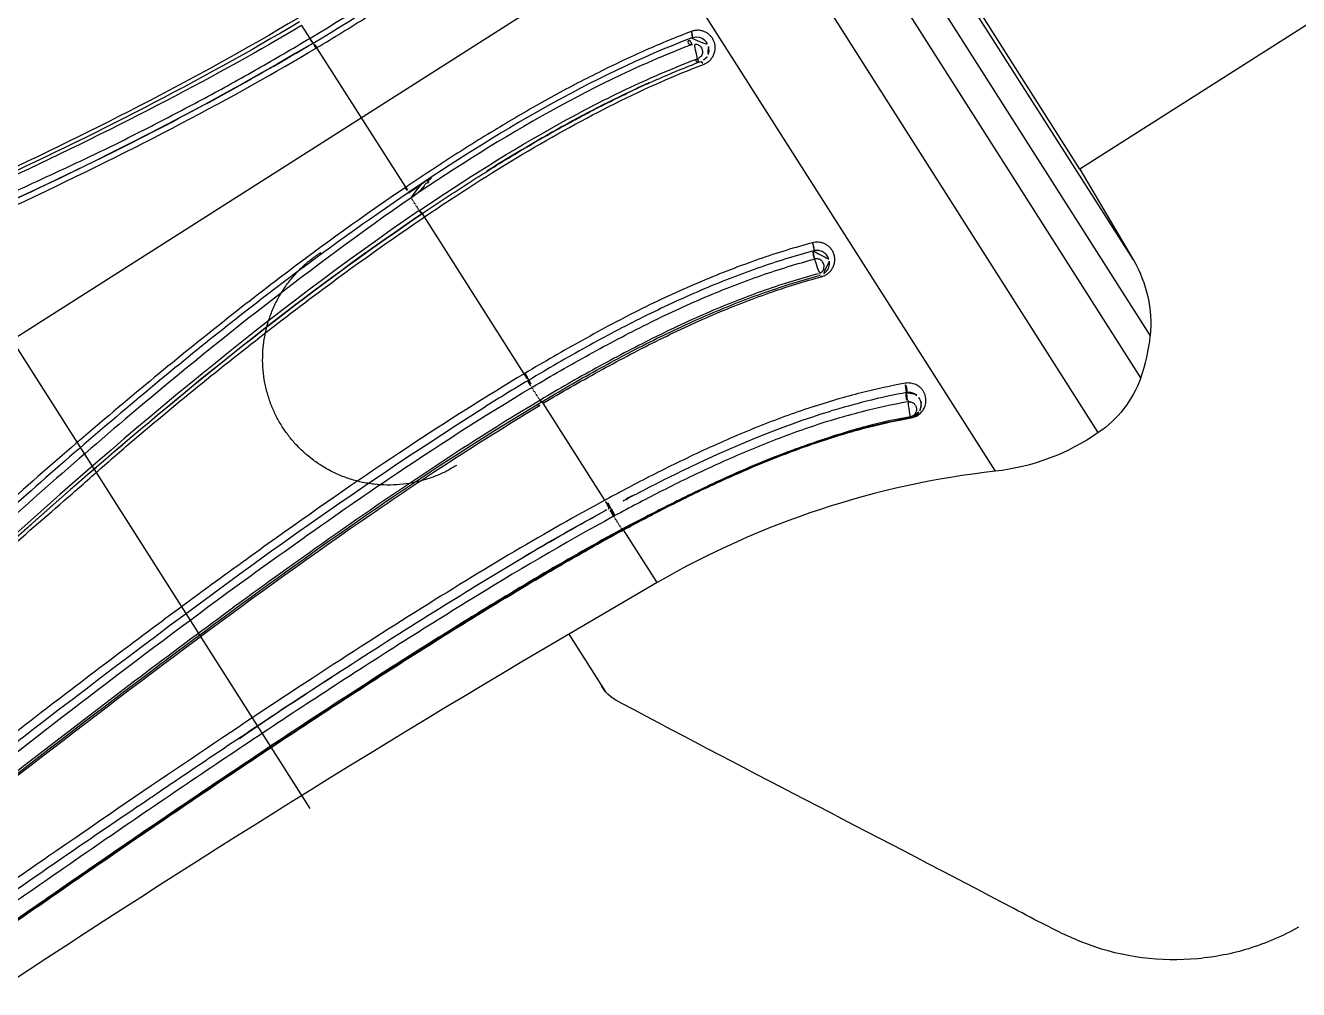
# Model space of a CAD drawing. Header units: millimetres. Extents: x 1145859089 to 1147511753, y -1047484727 to -1047247487.
# Drawn here: x 1146327852.9 to 1146327903.4, y -1047438415.2 to -1047438377 of the extents above; entities that cross this region are included whole.
import ezdxf
from ezdxf.xclip import XClip

# ---------------------------------------------------------------- set-up
doc = ezdxf.new("R2010")
doc.units = ezdxf.units.MM
doc.header["$LTSCALE"] = 100
doc.header["$MEASUREMENT"] = 0
doc.header["$XCLIPFRAME"] = 2
doc.linetypes.add('CENTERX2', pattern=[4, 2.5, -0.5, 0.5, -0.5])
doc.linetypes.add('단지배치도$0$CENTER', pattern=[31, 30, -0.5, 0, -0.5])
doc.layers.get('0').update_dxf_attribs({"linetype": 'CONTINUOUS'})
for name, color, linetype in [('L-지중매입', 3, 'CENTERX2'), ('XREF', 135, 'CONTINUOUS'), ('단지배치도$0$W240910', 135, 'CONTINUOUS')]:
    doc.layers.add(name, color=color, linetype=linetype)

# ---------------------------------------------------------------- blocks, each defined once
blk = doc.blocks.new('단지배치도$0$zw$9902')
at = {"layer": '단지배치도$0$W240910', "linetype": '단지배치도$0$CENTER', "ltscale": 20}
blk.add_line((59044.925, -67105.317), (59443.165, -66851.963), dxfattribs=at)
at = {"layer": '단지배치도$0$W240910', "linetype": 'ByBlock', "ltscale": 20}
for p, q in [((59285.184, -66972.616), (59221.084, -67013.396)), ((59223.497, -67021.67), (59196.362, -66979.017)), ((59221.814, -67023.833), (59193.689, -66979.625)), ((59198.034, -66979.39), (59223.868, -67019.998)), ((59223.202, -67016.999), (59200.468, -66981.263)), ((59190.576, -66982.678), (59217.729, -67025.359)), ((59221.084, -67013.396), (59202.833, -66984.709)), ((59190.251, -67007.71), (59190.576, -67008.221)), ((59190.838, -67008.603), (59190.861, -67008.59)), ((59194.38, -67014.121), (59190.861, -67008.59)), ((59221.083, -67013.396), (59223.203, -67017)), ((59194.38, -67014.121), (59194.358, -67014.136)), ((59194.593, -67014.535), (59194.604, -67014.552)), ((59194.941, -67015.03), (59194.918, -67015.046)), ((59199.076, -67021.504), (59195.125, -67015.292)), ((59199.102, -67021.489), (59199.077, -67021.504)), ((59199.256, -67021.758), (59199.219, -67021.781)), ((59199.41, -67022.027), (59199.373, -67022.049)), ((59199.373, -67022.049), (59199.384, -67022.067)), ((59199.697, -67022.56), (59199.7, -67022.564)), ((59199.72, -67022.548), (59199.698, -67022.56)), ((59199.746, -67022.63), (59199.767, -67022.617)), ((59199.768, -67022.617), (59199.767, -67022.617)), ((59202.264, -67026.515), (59199.822, -67022.675)), ((59202.492, -67026.807), (59202.444, -67026.834)), ((59202.667, -67027.124), (59202.618, -67027.15)), ((59202.944, -67027.663), (59202.934, -67027.646)), ((59202.967, -67027.686), (59202.967, -67027.686)), ((59202.967, -67027.686), (59202.968, -67027.686)), ((59202.968, -67027.686), (59202.969, -67027.685)), ((59202.968, -67027.686), (59202.968, -67027.686)), ((59202.968, -67027.686), (59202.968, -67027.686)), ((59202.969, -67027.685), (59202.969, -67027.685)), ((59202.969, -67027.685), (59202.97, -67027.685)), ((59202.97, -67027.685), (59202.971, -67027.684)), ((59202.97, -67027.685), (59202.97, -67027.685)), ((59202.97, -67027.685), (59202.97, -67027.685)), ((59202.971, -67027.684), (59202.971, -67027.684)), ((59202.971, -67027.684), (59202.971, -67027.684)), ((59202.971, -67027.684), (59202.972, -67027.684)), ((59202.972, -67027.684), (59202.973, -67027.683)), ((59202.972, -67027.684), (59202.972, -67027.684)), ((59202.972, -67027.684), (59202.972, -67027.684)), ((59202.973, -67027.683), (59202.973, -67027.683)), ((59202.973, -67027.683), (59202.974, -67027.683)), ((59202.975, -67027.708), (59202.974, -67027.707)), ((59202.975, -67027.708), (59203.011, -67027.688)), ((59204.34, -67029.777), (59203.011, -67027.688)), ((59197.998, -67030.572), (59198.158, -67030.47)), ((59200.838, -67031.819), (59202.289, -67034.099)), ((59190.431, -67034.201), (59189.548, -67034.762))]:
    blk.add_line(p, q, dxfattribs=at)
at = {"layer": '단지배치도$0$W240910', "linetype": '단지배치도$0$CENTER', "ltscale": 10}
blk.add_line((59190.591, -67038.721), (59166.973, -67001.597), dxfattribs=at)
at = {"layer": '단지배치도$0$W240910'}
for radius in [11431.377, 11931.377]:
    blk.add_arc((57394.291, -57699.4), radius, 251.6277496, 321.4181311, dxfattribs=at)
at = {"layer": '단지배치도$0$W240910', "linetype": 'ByBlock', "ltscale": 20}
for centre, radius, start, end in [((58888.931, -66574.59), 510.155, 298.53447, 304.91191), ((58024.497, -67758.967), 1386.832, 32.463455, 32.464291), ((58025.599, -67758.29), 1385.539, 32.463455, 32.464291), ((58025.851, -67757.342), 1384.818, 32.435119, 32.435955), ((58026.805, -67757.571), 1384.135, 32.463455, 32.464292), ((58028.211, -67755.89), 1382.047, 32.43509, 32.435928), ((58028.618, -67756.466), 1382.013, 32.463454, 32.464292), ((58029.412, -67755.174), 1380.649, 32.43509, 32.435928), ((58030.876, -67755.077), 1379.362, 32.463454, 32.464293), ((58031.187, -67754.093), 1378.571, 32.435075, 32.435914), ((58032.568, -67753.24), 1376.948, 32.435061, 32.435901), ((58033.294, -67753.611), 1376.535, 32.463453, 32.464293), ((58033.514, -67752.686), 1375.853, 32.435047, 32.435887), ((58034.98, -67751.778), 1374.128, 32.435046, 32.435887), ((58038.578, -67750.32), 1370.31, 32.463452, 32.464295), ((58035.924, -67751.225), 1373.035, 32.435032, 32.435873), ((58030.551, -67754.663), 1379.414, 32.435006, 32.435843), ((58040.067, -67748.641), 1368.153, 32.435031, 32.435875), ((58062.417, -67734.462), 1341.684, 32.43505, 32.435912), ((58035.523, -67752.383), 1373.995, 32.463454, 32.464292), ((57960.945, -67798.985), 1461.933, 32.434791, 32.435573), ((58059.54, -67736.366), 1345.134, 32.435203, 32.436067), ((58221.321, -67633.595), 1153.47, 32.435745, 32.436776), ((57991.631, -67779.535), 1425.602, 32.434069, 32.434852), ((56028.918, -69026.547), 3750.959, 32.431203, 32.431472), ((58205.338, -67643.877), 1172.475, 32.43798, 32.439085), ((58310.584, -67576.856), 1047.701, 32.429993, 32.431896), ((56829.286, -68517.808), 2802.589, 32.42568, 32.426611), ((59217.228, -67019.383), 6.672, 339.9571, 354.7071), ((58990.249, -67155.559), 248.108, 32.54578, 32.55049), ((58990.722, -67155.282), 247.56, 32.54581, 32.55053), ((58991.314, -67154.929), 246.871, 32.54589, 32.55062), ((58991.832, -67154.479), 246.193, 32.51782, 32.52255), ((58992.493, -67154.225), 245.498, 32.54605, 32.55079), ((58992.906, -67153.843), 244.945, 32.51789, 32.52264), ((58993.598, -67153.426), 244.138, 32.51797, 32.52273), ((58994.066, -67153.152), 243.596, 32.51799, 32.52276), ((58994.606, -67152.69), 242.892, 32.48976, 32.49454), ((58995.276, -67152.429), 242.186, 32.5181, 32.52288), ((58995.661, -67152.066), 241.667, 32.4898, 32.49459), ((58996.231, -67151.727), 241.004, 32.48984, 32.49464), ((58996.865, -67151.348), 240.266, 32.48984, 32.49466), ((58997.797, -67150.778), 239.173, 32.48986, 32.4947), ((58997.883, -67150.747), 239.084, 32.48989, 32.49472), ((58997.257, -67151.029), 239.764, 32.46147, 32.46628), ((58999.443, -67149.802), 237.261, 32.48992, 32.49478), ((59003.625, -67147.026), 232.242, 32.46139, 32.46636), ((58999.192, -67149.869), 237.508, 32.46146, 32.46629), ((58986.857, -67157.741), 252.141, 32.46161, 32.46613), ((59004.33, -67146.512), 231.371, 32.43299, 32.43799), ((59032.449, -67128.783), 198.13, 32.46089, 32.46686), ((58993.444, -67153.472), 244.292, 32.43202, 32.43657), ((58657.565, -67366.89), 642.239, 32.43037, 32.431933), ((59030.657, -67129.887), 200.235, 32.43513, 32.44155), ((59049.205, -67118.104), 178.26, 32.42511, 32.4362), ((58798.128, -67277.505), 475.663, 32.4104, 32.41584), ((59202.988, -67020.485), 3.89, 212.3115, 212.3843), ((59202.842, -67020.583), 3.714, 212.3083, 212.3831), ((59202.637, -67020.701), 3.478, 212.5454, 212.6236), ((59202.384, -67020.868), 3.175, 212.5455, 212.6292), ((59202.156, -67021.019), 2.901, 212.5456, 212.6351), ((59201.934, -67021.152), 2.642, 212.8068, 212.9022), ((59201.72, -67021.295), 2.385, 212.8162, 212.9185), ((59201.514, -67021.426), 2.141, 212.965, 213.0753), ((59204.482, -67019.571), 5.616, 211.9965, 212.1105), ((59201.315, -67021.554), 1.904, 213.1257, 213.2452), ((59201.126, -67021.68), 1.678, 213.1528, 213.2826), ((59200.954, -67021.792), 1.472, 213.3346, 213.4767), ((59201.344, -67021.542), 1.91, 212.0648, 212.3166), ((59200.789, -67021.899), 1.275, 213.5416, 213.6975), ((59200.634, -67022.001), 1.09, 213.7703, 213.9433), ((59201.262, -67021.595), 1.812, 212.2718, 212.4381), ((59200.498, -67022.095), 0.925, 213.841, 214.0338), ((59200.374, -67022.177), 0.776, 214.115, 214.3315), ((59203.662, -67020.056), 4.663, 212.5868, 212.6347), ((59200.263, -67022.254), 0.641, 214.2374, 214.4806), ((59201.288, -67021.58), 1.842, 212.5331, 212.6649), ((59200.159, -67022.324), 0.516, 214.5867, 214.868), ((59200.067, -67022.388), 0.404, 215.0012, 215.3324), ((59200.876, -67021.845), 1.353, 212.6303, 212.8171), ((59199.999, -67022.435), 0.321, 215.498, 215.8788), ((59200.892, -67021.832), 1.373, 212.928, 213.1016), ((59199.951, -67022.47), 0.262, 215.8295, 216.2509), ((59199.883, -67022.52), 0.177, 216.1762, 216.7334), ((59199.824, -67022.562), 0.105, 217.3096, 218.1429), ((59200.834, -67021.873), 1.302, 212.9606, 213.1335), ((59199.811, -67022.573), 0.0874, 217.7461, 218.6028), ((59199.867, -67022.528), 0.159, 218.6689, 219.0568), ((59199.767, -67022.607), 0.0319, 222.0935, 223.7726), ((59200.646, -67021.996), 1.077, 213.1189, 213.3205), ((59199.75, -67022.623), 0.0083, 227.4701, 233.4972), ((59199.748, -67022.625), 0.0059, 233.798, 241.7555), ((59200.506, -67022.086), 0.91, 213.4477, 213.6774), ((59200.408, -67022.154), 0.792, 213.4939, 213.7452), ((59200.309, -67022.221), 0.672, 213.7165, 213.9971), ((59200.215, -67022.283), 0.559, 214.1462, 214.4649), ((59200.131, -67022.342), 0.456, 214.2419, 214.6087), ((59200.059, -67022.392), 0.369, 214.5683, 214.9911), ((59199.996, -67022.437), 0.292, 214.9307, 215.4281), ((59199.942, -67022.475), 0.225, 215.3758, 215.9663), ((59199.897, -67022.508), 0.17, 215.8644, 216.5843), ((59199.861, -67022.536), 0.124, 216.4868, 217.3753), ((59199.831, -67022.559), 0.0864, 217.2398, 218.3788), ((59199.809, -67022.577), 0.0583, 217.7665, 219.2583), ((59199.792, -67022.591), 0.0362, 219.3089, 221.3851), ((59199.773, -67022.608), 0.0108, 221.9469, 226.8223), ((59199.781, -67022.601), 0.0209, 219.8161, 222.8409), ((59199.769, -67022.613), 0.0047, 223.767, 232.3827), ((59199.767, -67022.617), 0.000474, 226.175, 270.5722), ((59199.768, -67022.615), 0.0016, 225.1446, 244.1901), ((59221.591, -67059.606), 34.458, 96.433, 120.0419), ((58718.616, -67336.668), 574.507, 32.594104, 32.598844), ((59023.755, -67141.504), 212.293, 32.56972, 32.57949), ((59005.466, -67153.28), 234.046, 32.58328, 32.58901), ((58577.052, -67426.717), 742.284, 32.557876, 32.559277), ((58966.035, -67178.485), 280.844, 32.57613, 32.58022), ((59012.693, -67148.538), 225.403, 32.54179, 32.54721), ((58983.255, -67167.509), 260.424, 32.57188, 32.57645), ((58966.146, -67178.313), 280.658, 32.54609, 32.55025), ((58982.108, -67168.148), 261.735, 32.54565, 32.55012), ((58989.079, -67163.722), 253.477, 32.5454, 32.55004), ((58986.63, -67165.163), 256.316, 32.51771, 32.52227), ((58986.802, -67165.228), 256.206, 32.54611, 32.55065), ((58989.544, -67163.355), 252.888, 32.51802, 32.52262), ((58991.71, -67161.998), 250.331, 32.51814, 32.52278), ((58992.921, -67161.251), 248.908, 32.51828, 32.52293), ((58994.395, -67160.336), 247.174, 32.51841, 32.52308), ((58996.074, -67159.29), 245.196, 32.51854, 32.52323), ((58997.76, -67158.096), 243.132, 32.4901, 32.49483), ((58999.187, -67157.211), 241.454, 32.49015, 32.49489), ((59000.934, -67156.265), 239.471, 32.51896, 32.52373), ((59002.42, -67155.2), 237.646, 32.49028, 32.49508), ((59004.039, -67154.052), 235.664, 32.46146, 32.46628), ((59005.531, -67153.267), 233.984, 32.4904, 32.49525), ((59007.127, -67152.134), 232.029, 32.46144, 32.46631), ((59008.701, -67151.295), 230.251, 32.49054, 32.49544), ((59010.194, -67150.23), 228.419, 32.46141, 32.46634), ((59011.802, -67149.23), 226.526, 32.4614, 32.46635), ((59202.969, -67027.687), 0.00154, 156.3419, 169.0585), ((59202.988, -67027.686), 0.0201, 183.8321, 184.7385), ((59202.972, -67027.687), 0.00405, 175.0711, 179.2342), ((59202.969, -67027.687), 0.00192, 146.7158, 158.075), ((59202.977, -67027.687), 0.00958, 184.0984, 186.3187), ((59202.993, -67027.683), 0.0257, 191.7108, 192.8756), ((59202.985, -67027.685), 0.0178, 189.4509, 190.9788), ((59202.978, -67027.686), 0.0108, 187.7826, 190.0406), ((59202.998, -67027.682), 0.0308, 192.5464, 193.6123), ((59203.015, -67027.678), 0.0483, 194.7119, 195.5078), ((59203.005, -67027.68), 0.038, 194.146, 195.0811), ((59203.037, -67027.671), 0.0718, 196.3138, 196.9278), ((59203.025, -67027.674), 0.0595, 196.7236, 197.413), ((59203.051, -67027.666), 0.0868, 197.4826, 198.0286), ((59203.065, -67027.661), 0.101, 198.1831, 198.6721), ((59203.082, -67027.655), 0.119, 198.9679, 199.4071), ((59203.101, -67027.649), 0.139, 199.092, 199.4907), ((59203.121, -67027.641), 0.16, 199.7539, 200.1162), ((59203.143, -67027.634), 0.184, 199.8275, 200.1593), ((59203.167, -67027.624), 0.21, 200.3967, 200.7008), ((59203.191, -67027.615), 0.235, 200.8188, 201.0993), ((59203.22, -67027.605), 0.266, 200.8377, 201.0969), ((59203.249, -67027.592), 0.298, 201.3025, 201.5434), ((59203.28, -67027.58), 0.331, 201.6506, 201.8744), ((59203.314, -67027.565), 0.368, 202.0547, 202.2633), ((59203.349, -67027.553), 0.405, 201.95, 202.1457), ((59203.382, -67027.539), 0.441, 202.2468, 202.4317), ((59460.126, -67472.411), 511.226, 120.02252, 126.38658)]:
    blk.add_arc(centre, radius, start, end, dxfattribs=at)
for points, knots in [([(59182.213, -66995.063), (59181.454, -66995.624), (59180.686, -66996.174), (59176.58, -66999.03), (59171.853, -67002.046), (59162.264, -67007.782), (59158.989, -67009.69), (59150.43, -67014.632), (59144.469, -67017.972), (59137.658, -67021.857), (59135.629, -67023.027), (59133.612, -67024.211)], [0, 0, 0, 0, 0.079666, 0.079666, 0.421851, 0.421851, 0.597487, 0.597487, 0.879584, 0.879584, 1, 1, 1, 1]), ([(59182.224, -66995.093), (59180.323, -66996.5), (59176.408, -66999.155), (59170.416, -67002.936), (59164.352, -67006.591), (59159.258, -67009.57), (59154.146, -67012.524), (59149.018, -67015.453), (59141.81, -67019.512), (59136.678, -67022.439), (59133.631, -67024.228)], [0, 0, 0, 0, 0.00709361, 0.01418546, 0.02127666, 0.02836776, 0.03191298, 0.03900348, 0.04609359, 0.0567277, 0.0567277, 0.0567277, 0.0567277]), ([(59133.956, -67024.74), (59135.725, -67023.701), (59139.611, -67021.459), (59145.64, -67018.048), (59151.997, -67014.456), (59158.324, -67010.814), (59164.623, -67007.134), (59170.871, -67003.371), (59176.878, -66999.571), (59180.747, -66996.939), (59182.55, -66995.607)], [0, 0, 0, 0, 0.108757, 0.237507, 0.366257, 0.495006, 0.623756, 0.752506, 0.881256, 1, 1, 1, 1]), ([(59134.295, -67025.4), (59136.203, -67024.277), (59140.261, -67021.933), (59147.399, -67017.906), (59154.509, -67013.862), (59160.777, -67010.238), (59166.347, -67006.954), (59171.33, -67003.934), (59175.754, -67001.15), (59179.666, -66998.575), (59181.929, -66996.966), (59182.975, -66996.195)], [0, 0, 0, 0, 0.111111, 0.222222, 0.333333, 0.444444, 0.555556, 0.666667, 0.777778, 0.888889, 1, 1, 1, 1]), ([(59185.428, -67000.124), (59181.609, -67002.716), (59173.414, -67007.468), (59160.725, -67014.06), (59147.867, -67020.356), (59139.394, -67024.644), (59135.318, -67026.883)], [0.123852, 0.123852, 0.123852, 0.123852, 3.009708, 6.019416, 9.029124, 11.91377, 11.91377, 11.91377, 11.91377]), ([(59185.471, -67000.197), (59182.52, -67002.19), (59176.929, -67005.54), (59166.527, -67011.186), (59152.781, -67018.067), (59141.595, -67023.508), (59135.347, -67026.926)], [0, 0, 0, 0, 0.01068308, 0.01958029, 0.0355817, 0.05692962, 0.05692962, 0.05692962, 0.05692962]), ([(59185.795, -67000.708), (59183.933, -67001.97), (59179.959, -67004.461), (59171.643, -67009.184), (59162.979, -67013.65), (59154.237, -67017.978), (59145.823, -67022.122), (59139.621, -67025.27), (59135.672, -67027.437)], [0, 0, 0, 0, 0.118742, 0.247492, 0.504992, 0.633742, 0.762492, 1, 1, 1, 1]), ([(59135.833, -67027.741), (59139.878, -67025.521), (59148.317, -67021.251), (59161.167, -67014.957), (59173.879, -67008.352), (59182.116, -67003.579), (59185.974, -67000.961)], [0.177706, 0.177706, 0.177706, 0.177706, 3.997519, 7.995035, 11.992552, 15.822247, 15.822247, 15.822247, 15.822247]), ([(59190.576, -67008.221), (59192.455, -67007.104), (59196.122, -67004.748), (59199.354, -67002.112), (59200.795, -67000.706)], [0, 0, 0, 0, 0.500014, 1, 1, 1, 1]), ([(59190.861, -67008.589), (59191.527, -67008.193), (59192.839, -67007.388), (59194.733, -67006.154), (59196.54, -67004.89), (59198.245, -67003.598), (59199.829, -67002.282), (59200.79, -67001.401), (59201.246, -67000.958)], [0, 0, 0, 0, 0.166667, 0.333333, 0.5, 0.666667, 0.833333, 1, 1, 1, 1]), ([(59180.539, -67003.154), (59178.923, -67004.137), (59175.383, -67006.195), (59169.305, -67009.516), (59162.159, -67013.225), (59154.115, -67017.239), (59146.988, -67020.758), (59140.667, -67023.956), (59136.975, -67025.923), (59135.263, -67026.863)], [0.1304129, 0.1304129, 0.1304129, 0.1304129, 0.25, 0.375, 0.5, 0.625, 0.75, 0.875, 1, 1, 1, 1]), ([(59190.115, -67007.418), (59186.003, -67009.876), (59177.45, -67014.199), (59164.196, -67019.735), (59150.79, -67024.844), (59141.943, -67028.53), (59137.637, -67030.653)], [0, 0, 0, 0, 0.01437799, 0.02875912, 0.04314194, 0.05753139, 0.05753139, 0.05753139, 0.05753139]), ([(59190.176, -67007.566), (59186.154, -67009.962), (59177.607, -67014.295), (59164.257, -67019.843), (59150.757, -67024.953), (59141.942, -67028.639), (59137.752, -67030.692)], [0.142649, 0.142649, 0.142649, 0.142649, 3.467314, 6.934627, 10.401939, 13.714952, 13.714952, 13.714952, 13.714952]), ([(59205.694, -67007.948), (59205.099, -67008.174), (59203.893, -67008.671), (59202.03, -67009.548), (59200.137, -67010.545), (59198.227, -67011.646), (59196.306, -67012.839), (59195.022, -67013.685), (59194.38, -67014.121)], [0, 0, 0, 0, 0.166667, 0.333333, 0.5, 0.666667, 0.833333, 1, 1, 1, 1]), ([(59205.694, -67007.948), (59205.704, -67007.97), (59205.727, -67008.026), (59205.746, -67008.117), (59205.737, -67008.183), (59205.72, -67008.202), (59205.711, -67008.205)], [0, 0, 0, 0, 0.202316, 0.499974, 0.797632, 1, 1, 1, 1]), ([(59138.121, -67031.284), (59139.554, -67030.585), (59142.451, -67029.243), (59146.854, -67027.364), (59151.293, -67025.583), (59155.748, -67023.854), (59160.197, -67022.112), (59164.636, -67020.347), (59169.067, -67018.566), (59173.473, -67016.721), (59177.119, -67015.121), (59180.004, -67013.771), (59182.175, -67012.773), (59184.31, -67011.699), (59186.428, -67010.592), (59188.519, -67009.435), (59189.894, -67008.632), (59190.576, -67008.221)], [0, 0, 0, 0, 0.00478807, 0.00957675, 0.01436495, 0.01915126, 0.02393531, 0.02871768, 0.0334999, 0.03828199, 0.04306461, 0.04545663, 0.04784897, 0.05024146, 0.05263373, 0.0550255, 0.05741658, 0.05741658, 0.05741658, 0.05741658]), ([(59140.139, -67030.656), (59140.882, -67030.31), (59143.144, -67029.275), (59147.33, -67027.478), (59153.983, -67024.833), (59158.673, -67023.021), (59164.11, -67020.905), (59169.384, -67018.782), (59174.002, -67016.819), (59177.825, -67015.124), (59183.175, -67012.566), (59187.128, -67010.485), (59189.585, -67009.078), (59190.712, -67008.411)], [0.0428845, 0.0428845, 0.0428845, 0.0428845, 0.0909091, 0.1818182, 0.2727273, 0.3636364, 0.4545455, 0.5454545, 0.6363636, 0.7272727, 0.8181818, 0.9090909, 0.9999997, 0.9999997, 0.9999997, 0.9999997]), ([(59190.711, -67008.409), (59190.709, -67008.407), (59190.697, -67008.393), (59190.687, -67008.382), (59190.67, -67008.36), (59190.65, -67008.332), (59190.627, -67008.299), (59190.602, -67008.261), (59190.585, -67008.235), (59190.576, -67008.221)], [0, 0, 0, 0, 0.142857, 0.285714, 0.428571, 0.571429, 0.714286, 0.857143, 1, 1, 1, 1]), ([(59190.576, -67008.221), (59190.583, -67008.233), (59190.588, -67008.241), (59190.64, -67008.322), (59190.675, -67008.372), (59190.708, -67008.412), (59190.706, -67008.407), (59190.711, -67008.409)], [0, 0, 0, 0, 0.196126, 0.196126, 0.6626496, 0.6626496, 0.9999999, 0.9999999, 0.9999999, 0.9999999]), ([(59190.838, -67008.604), (59190.816, -67008.566), (59190.754, -67008.464), (59190.715, -67008.41), (59190.712, -67008.412)], [0, 0, 0, 0, 0.382464, 1, 1, 1, 1]), ([(59205.711, -67008.205), (59203.69, -67008.97), (59199.825, -67010.866), (59196.231, -67013.143), (59194.479, -67014.332)], [0.032516, 0.032516, 0.032516, 0.032516, 1.644045, 3.254881, 3.254881, 3.254881, 3.254881]), ([(59205.729, -67008.464), (59203.846, -67009.174), (59200.089, -67010.983), (59196.401, -67013.307), (59194.593, -67014.535)], [0, 0, 0, 0, 0.499985, 1, 1, 1, 1]), ([(59205.729, -67008.464), (59205.654, -67008.489), (59205.453, -67008.367), (59205.644, -67008.233), (59205.713, -67008.21)], [0, 0, 0, 0, 0.0002526869, 0.000499433, 0.000499433, 0.000499433, 0.000499433]), ([(59205.713, -67008.21), (59205.838, -67008.155), (59206.09, -67008.169), (59206.303, -67008.369), (59206.357, -67008.497), (59206.37, -67008.539)], [0, 0, 0, 0, 0.0004225914, 0.0006964654, 0.0008375649, 0.0008375649, 0.0008375649, 0.0008375649]), ([(59205.944, -67009.028), (59206.004, -67009), (59206.096, -67008.931), (59206.149, -67008.764), (59206.115, -67008.613), (59206.022, -67008.498), (59205.88, -67008.436), (59205.782, -67008.447), (59205.729, -67008.464)], [0, 0, 0, 0, 0.166667, 0.333333, 0.5, 0.666667, 0.833333, 1, 1, 1, 1]), ([(59194.941, -67015.029), (59196.742, -67013.806), (59199.513, -67012.058), (59203.213, -67010.148), (59205.057, -67009.362), (59205.944, -67009.028)], [0, 0, 0, 0, 0.504987, 0.762485, 1, 1, 1, 1]), ([(59205.944, -67009.028), (59205.888, -67009.051), (59205.833, -67009.198), (59206.013, -67009.157), (59206.064, -67009.138)], [0, 0, 0, 0, 0.0001965946, 0.0003867879, 0.0003867879, 0.0003867879, 0.0003867879]), ([(59195.038, -67015.156), (59195.669, -67014.73), (59196.926, -67013.902), (59198.804, -67012.733), (59200.664, -67011.662), (59202.494, -67010.697), (59204.298, -67009.847), (59205.479, -67009.361), (59206.064, -67009.138)], [0, 0, 0, 0, 0.166667, 0.333333, 0.5, 0.666667, 0.833333, 1, 1, 1, 1]), ([(59195.125, -67015.293), (59196.449, -67014.39), (59199.052, -67012.733), (59202.704, -67010.719), (59205.044, -67009.685), (59206.182, -67009.252)], [0, 0, 0, 0, 0.333333, 0.666667, 1, 1, 1, 1]), ([(59206.066, -67009.144), (59206.077, -67009.142), (59206.101, -67009.147), (59206.142, -67009.186), (59206.169, -67009.228), (59206.182, -67009.252)], [0, 0, 0, 0, 0.333333, 0.666667, 1, 1, 1, 1]), ([(59194.513, -67014.32), (59194.549, -67014.296), (59194.611, -67014.254), (59194.704, -67014.191), (59194.784, -67014.137), (59194.855, -67014.09), (59194.905, -67014.056), (59194.938, -67014.034), (59194.966, -67014.015), (59194.985, -67014.003), (59194.996, -67013.995)], [0, 0, 0, 0, 0.224763, 0.384929, 0.576682, 0.723692, 0.826116, 0.88414, 0.932446, 1, 1, 1, 1]), ([(59194.996, -67013.995), (59194.972, -67014.009), (59194.931, -67014.042), (59194.842, -67014.116), (59194.74, -67014.185), (59194.622, -67014.254), (59194.546, -67014.295), (59194.513, -67014.32)], [0.001896551, 0.001896551, 0.001896551, 0.001896551, 0.0019888393, 0.002103545, 0.0022333836, 0.0023692408, 0.0025066473, 0.0025066473, 0.0025066473, 0.0025066473]), ([(59194.593, -67014.535), (59194.678, -67014.483), (59194.823, -67014.387), (59194.983, -67014.212), (59195.106, -67014.082), (59195.162, -67013.962), (59195.244, -67013.952), (59195.299, -67013.937), (59195.278, -67013.892), (59195.224, -67013.875), (59195.308, -67013.81), (59195.34, -67013.789), (59195.411, -67013.743), (59195.38, -67013.775), (59195.354, -67013.794), (59195.331, -67013.811), (59195.305, -67013.828), (59195.283, -67013.844), (59195.262, -67013.854), (59195.245, -67013.861), (59195.229, -67013.861), (59195.247, -67013.842), (59195.252, -67013.833), (59195.277, -67013.808), (59195.246, -67013.825), (59195.212, -67013.851), (59195.168, -67013.88), (59195.108, -67013.926), (59195.047, -67013.958), (59195.017, -67013.978), (59194.996, -67013.995)], [0, 0, 0, 0, 0.000300176, 0.00051727, 0.000710041, 0.000842258, 0.000901958, 0.000949667, 0.000986323, 0.001062417, 0.001133297, 0.001200809, 0.001255975, 0.001288983, 0.001315127, 0.001350372, 0.001376278, 0.001409741, 0.001431304, 0.001446817, 0.001467888, 0.00149309, 0.001503754, 0.001535849, 0.001567428, 0.00162697, 0.001651925, 0.001735416, 0.001842718, 0.001867642, 0.001867642, 0.001867642, 0.001867642]), ([(59194.593, -67014.535), (59190.668, -67017.259), (59184.406, -67022.19), (59176.671, -67029.07), (59171.459, -67033.985), (59167.405, -67037.809), (59163.949, -67041.109), (59160.478, -67044.398), (59156.366, -67048.173), (59153.336, -67050.773), (59151.474, -67052.275)], [0, 0, 0, 0, 0.01434749, 0.02391195, 0.03108502, 0.03586798, 0.04065298, 0.04544124, 0.05023095, 0.05741184, 0.05741184, 0.05741184, 0.05741184]), ([(59194.917, -67015.045), (59188.99, -67019.097), (59180.288, -67026.42), (59169.418, -67036.657), (59160.829, -67044.95), (59155.057, -67050.156), (59151.799, -67052.787)], [0, 0, 0, 0, 0.02154104, 0.03410504, 0.04487318, 0.0574294, 0.0574294, 0.0574294, 0.0574294]), ([(59194.917, -67015.045), (59194.942, -67015.08), (59194.99, -67015.147), (59195.012, -67015.172), (59195.015, -67015.172)], [0.232975, 0.232975, 0.232975, 0.232975, 0.4999093, 0.7665869, 0.7665869, 0.7665869, 0.7665869]), ([(59195.038, -67015.156), (59195.036, -67015.156), (59195.014, -67015.131), (59194.965, -67015.064), (59194.941, -67015.029)], [0.256925, 0.256925, 0.256925, 0.256925, 0.5148237, 0.7738384, 0.7738384, 0.7738384, 0.7738384]), ([(59151.841, -67052.98), (59153.711, -67051.478), (59157.367, -67048.369), (59164.394, -67041.864), (59170.423, -67036.059), (59175.212, -67031.549), (59177.002, -67029.961), (59178.749, -67028.328), (59180.58, -67026.785), (59182.366, -67025.193), (59184.174, -67023.625), (59186.486, -67021.724), (59190.24, -67018.751), (59193.143, -67016.635), (59195.125, -67015.293)], [0, 0, 0, 0, 0.00719419, 0.01439157, 0.02877216, 0.03236657, 0.03416386, 0.03596114, 0.03955563, 0.04135295, 0.04315069, 0.04674689, 0.05034313, 0.05753262, 0.05753262, 0.05753262, 0.05753262]), ([(59151.855, -67052.859), (59155.49, -67049.934), (59162.564, -67043.512), (59172.913, -67033.449), (59183.596, -67023.708), (59191.142, -67017.803), (59195.017, -67015.175)], [0.14265, 0.14265, 0.14265, 0.14265, 3.455662, 6.922975, 10.390287, 13.714952, 13.714952, 13.714952, 13.714952]), ([(59195.015, -67015.172), (59191.144, -67017.8), (59183.618, -67023.706), (59174.747, -67031.778), (59167.688, -67038.494), (59160.784, -67045.098), (59155.511, -67049.913), (59151.856, -67052.858)], [0, 0, 0, 0, 0.244988, 0.499987, 0.627487, 0.754987, 1, 1, 1, 1]), ([(59195.125, -67015.293), (59195.111, -67015.27), (59195.084, -67015.227), (59195.054, -67015.18), (59195.043, -67015.164), (59195.042, -67015.162)], [0, 0, 0, 0, 0.333333, 0.666667, 1, 1, 1, 1]), ([(59210.536, -67016.641), (59210.603, -67016.623), (59210.741, -67016.614), (59210.925, -67016.684), (59211.054, -67016.795), (59211.121, -67016.907), (59211.143, -67016.978), (59211.141, -67016.992)], [0, 0, 0, 0, 0.125, 0.25, 0.375, 0.5, 0.5274405, 0.5274405, 0.5274405, 0.5274405]), ([(59210.573, -67016.962), (59210.591, -67016.957), (59210.629, -67016.949), (59210.692, -67016.953), (59210.757, -67016.969), (59210.818, -67017.001), (59210.871, -67017.045), (59210.915, -67017.105), (59210.945, -67017.178), (59210.956, -67017.263), (59210.941, -67017.347), (59210.908, -67017.42), (59210.859, -67017.477), (59210.799, -67017.519), (59210.755, -67017.538), (59210.732, -67017.545)], [0, 0, 0, 0, 0.076923, 0.153846, 0.230769, 0.307692, 0.384615, 0.461538, 0.538462, 0.615385, 0.692308, 0.769231, 0.846154, 0.923077, 1, 1, 1, 1]), ([(59211.156, -67017.075), (59211.164, -67017.095), (59211.167, -67017.179), (59211.14, -67017.324), (59210.992, -67017.525), (59210.861, -67017.588), (59210.794, -67017.605)], [0.5842789, 0.5842789, 0.5842789, 0.5842789, 0.625, 0.75, 0.875, 1, 1, 1, 1]), ([(59199.077, -67021.505), (59199.108, -67021.555), (59199.192, -67021.696), (59199.232, -67021.772), (59199.23, -67021.772)], [4.099239, 4.099239, 4.099239, 4.099239, 11.951027, 19.818394, 19.818394, 19.818394, 19.818394]), ([(59153.921, -67056.122), (59157.558, -67053.465), (59163.037, -67049.181), (59170.356, -67043.315), (59177.981, -67037.231), (59185.698, -67031.277), (59193.5, -67025.745), (59197.44, -67023.201), (59199.373, -67022.049)], [0, 0, 0, 0, 0.237508, 0.366258, 0.495008, 0.752508, 0.881258, 1, 1, 1, 1]), ([(59199.257, -67021.759), (59199.255, -67021.759), (59199.295, -67021.835), (59199.379, -67021.977), (59199.41, -67022.027)], [2.80045, 2.80045, 2.80045, 2.80045, 8.174689, 13.54896, 13.54896, 13.54896, 13.54896]), ([(59214.162, -67021.884), (59213.62, -67021.982), (59212.458, -67022.229), (59210.453, -67022.807), (59208.328, -67023.584), (59206.165, -67024.525), (59204.088, -67025.54), (59202.885, -67026.18), (59202.317, -67026.488)], [0, 0, 0, 0, 0.166667, 0.333333, 0.5, 0.666667, 0.833333, 1, 1, 1, 1]), ([(59214.406, -67023.251), (59214.434, -67023.246), (59214.488, -67023.233), (59214.573, -67023.203), (59214.652, -67023.162), (59214.723, -67023.11), (59214.786, -67023.051), (59214.844, -67022.983), (59214.896, -67022.907), (59214.94, -67022.821), (59214.97, -67022.722), (59214.987, -67022.611), (59214.987, -67022.486), (59214.962, -67022.365), (59214.919, -67022.256), (59214.862, -67022.162), (59214.794, -67022.079), (59214.715, -67022.01), (59214.628, -67021.954), (59214.534, -67021.912), (59214.435, -67021.884), (59214.338, -67021.871), (59214.246, -67021.87), (59214.19, -67021.879), (59214.162, -67021.884)], [0, 0, 0, 0, 0.045455, 0.090909, 0.136364, 0.181818, 0.227273, 0.272727, 0.318182, 0.363636, 0.409091, 0.454545, 0.5, 0.545455, 0.590909, 0.636364, 0.681818, 0.727273, 0.772727, 0.818182, 0.863636, 0.909091, 0.954545, 1, 1, 1, 1]), ([(59199.697, -67022.56), (59196.642, -67024.388), (59191.239, -67028.033), (59181.717, -67035.062), (59169.658, -67044.596), (59159.99, -67052.423), (59154.247, -67056.634)], [0, 0, 0, 0, 0.0106829, 0.01958001, 0.03558159, 0.05692949, 0.05692949, 0.05692949, 0.05692949]), ([(59154.273, -67056.678), (59158.028, -67053.935), (59165.503, -67048.077), (59176.655, -67039.099), (59188.003, -67030.399), (59195.78, -67024.99), (59199.746, -67022.63)], [0.123852, 0.123852, 0.123852, 0.123852, 3.008546, 6.018243, 9.02794, 11.913787, 11.913787, 11.913787, 11.913787]), ([(59199.821, -67022.675), (59199.812, -67022.662), (59199.795, -67022.64), (59199.776, -67022.62), (59199.769, -67022.616), (59199.767, -67022.617)], [0, 0, 0, 0, 0.333333, 0.666667, 1, 1, 1, 1]), ([(59214.259, -67022.616), (59213.658, -67022.726), (59212.419, -67022.997), (59210.468, -67023.569), (59208.399, -67024.351), (59206.331, -67025.249), (59204.429, -67026.188), (59203.239, -67026.813), (59202.667, -67027.124)], [0, 0, 0, 0, 0.166667, 0.333333, 0.5, 0.666667, 0.833333, 1, 1, 1, 1]), ([(59214.212, -67022.253), (59213.759, -67022.336), (59212.925, -67022.501), (59211.689, -67022.846), (59211.223, -67022.98)], [0, 0, 0, 0, 0.1666667, 0.2715337, 0.2715337, 0.2715337, 0.2715337]), ([(59214.212, -67022.253), (59214.242, -67022.247), (59214.302, -67022.239), (59214.387, -67022.248), (59214.464, -67022.267), (59214.521, -67022.292), (59214.552, -67022.309), (59214.559, -67022.31)], [0, 0, 0, 0, 0.0625, 0.125, 0.1875, 0.25, 0.2602984, 0.2602984, 0.2602984, 0.2602984]), ([(59214.315, -67022.587), (59214.307, -67022.587), (59214.284, -67022.587), (59214.262, -67022.589), (59214.259, -67022.616)], [3.4182202, 3.4182202, 3.4182202, 3.4182202, 3.4632361, 3.5466102, 3.5466102, 3.5466102, 3.5466102]), ([(59214.315, -67022.587), (59214.314, -67022.591), (59214.313, -67022.601), (59214.311, -67022.609), (59214.259, -67022.616)], [0.79887849, 0.79887849, 0.79887849, 0.79887849, 0.82392641, 0.86835656, 0.86835656, 0.86835656, 0.86835656]), ([(59214.371, -67023.21), (59214.396, -67023.204), (59214.442, -67023.188), (59214.498, -67023.154), (59214.545, -67023.111), (59214.58, -67023.06), (59214.605, -67022.998), (59214.615, -67022.932), (59214.611, -67022.869), (59214.598, -67022.814), (59214.576, -67022.767), (59214.548, -67022.725), (59214.516, -67022.689), (59214.478, -67022.659), (59214.435, -67022.636), (59214.388, -67022.621), (59214.342, -67022.613), (59214.298, -67022.611), (59214.271, -67022.614), (59214.259, -67022.616)], [0, 0, 0, 0, 0.058824, 0.117647, 0.176471, 0.235294, 0.294118, 0.352941, 0.411765, 0.470588, 0.529412, 0.588235, 0.647059, 0.705882, 0.764706, 0.823529, 0.882353, 0.941176, 1, 1, 1, 1]), ([(59214.706, -67022.449), (59214.721, -67022.469), (59214.753, -67022.521), (59214.777, -67022.582), (59214.787, -67022.621), (59214.791, -67022.621)], [0.3928495, 0.3928495, 0.3928495, 0.3928495, 0.4375, 0.5, 0.5020966, 0.5020966, 0.5020966, 0.5020966]), ([(59214.791, -67022.621), (59214.8, -67022.66), (59214.811, -67022.791), (59214.779, -67022.932), (59214.711, -67023.03)], [0, 0, 0, 0, 0.227922, 1, 1, 1, 1]), ([(59178.735, -67036.278), (59178.997, -67036.072), (59185.098, -67031.359), (59191.284, -67026.736), (59197.544, -67022.804)], [0, 0, 0, 0, 0.043102, 1, 1, 1, 1]), ([(59203.29, -67026.384), (59203.944, -67026.039), (59206.531, -67024.721), (59209.182, -67023.596), (59211.223, -67022.981)], [4.278377, 4.278377, 4.278377, 4.278377, 7.084866, 15.302554, 15.302554, 15.302554, 15.302554]), ([(59214.711, -67023.03), (59214.706, -67023.036), (59214.681, -67023.071), (59214.628, -67023.125), (59214.551, -67023.179), (59214.471, -67023.215), (59214.418, -67023.229), (59214.392, -67023.234)], [0.7332749, 0.7332749, 0.7332749, 0.7332749, 0.75, 0.8125, 0.875, 0.9375, 1, 1, 1, 1]), ([(59214.801, -67022.755), (59214.8, -67022.789), (59214.791, -67022.864), (59214.757, -67022.955), (59214.726, -67023.008), (59214.711, -67023.03)], [0.5722293, 0.5722293, 0.5722293, 0.5722293, 0.625, 0.6875, 0.7332749, 0.7332749, 0.7332749, 0.7332749]), ([(59214.371, -67023.21), (59213.822, -67023.305), (59212.657, -67023.55), (59210.684, -67024.167), (59208.604, -67024.932), (59206.551, -67025.841), (59204.607, -67026.799), (59203.478, -67027.385), (59202.944, -67027.663)], [0, 0, 0, 0, 0.166667, 0.333333, 0.5, 0.666667, 0.833333, 1, 1, 1, 1]), ([(59203.012, -67027.688), (59203.565, -67027.388), (59204.733, -67026.772), (59206.681, -67025.824), (59208.797, -67024.901), (59210.879, -67024.134), (59212.736, -67023.592), (59213.871, -67023.348), (59214.406, -67023.251)], [0, 0, 0, 0, 0.166667, 0.333333, 0.5, 0.666667, 0.833333, 1, 1, 1, 1]), ([(59208.538, -67024.996), (59208.673, -67024.944), (59209.07, -67024.785), (59209.776, -67024.515), (59210.711, -67024.187), (59211.768, -67023.854), (59212.973, -67023.527), (59213.899, -67023.325), (59214.392, -67023.234)], [0.5751931, 0.5751931, 0.5751931, 0.5751931, 0.6153846, 0.6923077, 0.7692308, 0.8461538, 0.9230769, 1, 1, 1, 1]), ([(59214.43, -67023.214), (59214.428, -67023.213), (59214.421, -67023.21), (59214.413, -67023.204), (59214.371, -67023.21)], [0.79887849, 0.79887849, 0.79887849, 0.79887849, 0.82392641, 0.87012255, 0.87012255, 0.87012255, 0.87012255]), ([(59214.371, -67023.21), (59214.392, -67023.225), (59214.407, -67023.222), (59214.422, -67023.217), (59214.429, -67023.215), (59214.43, -67023.214)], [0.3963075, 0.3963075, 0.3963075, 0.3963075, 0.4565302, 0.488611, 0.4993046, 0.4993046, 0.4993046, 0.4993046]), ([(59210.588, -67024.228), (59208.911, -67024.794), (59206.36, -67025.906), (59203.862, -67027.202), (59202.974, -67027.683)], [1.818967, 1.818967, 1.818967, 1.818967, 38.297208, 58.78155, 58.78155, 58.78155, 58.78155]), ([(59154.268, -67056.736), (59158.998, -67053.281), (59163.536, -67049.67), (59173.531, -67041.713), (59184.004, -67033.26), (59193.859, -67026.485), (59194.688, -67025.928), (59195.523, -67025.379)], [0, 0, 0, 0, 0.330846, 0.330846, 0.944105, 0.944105, 1, 1, 1, 1]), ([(59202.265, -67026.516), (59201.137, -67027.128), (59198.752, -67028.478), (59194.808, -67030.899), (59190.458, -67033.693), (59185.664, -67036.89), (59180.345, -67040.53), (59174.368, -67044.694), (59167.452, -67049.59), (59160.782, -67054.345), (59156.973, -67057.005), (59155.183, -67058.233)], [0, 0, 0, 0, 0.111111, 0.222222, 0.333333, 0.444444, 0.555556, 0.666667, 0.777778, 0.888889, 1, 1, 1, 1]), ([(59202.317, -67026.488), (59202.31, -67026.491), (59202.298, -67026.495), (59202.282, -67026.506), (59202.271, -67026.513), (59202.265, -67026.516)], [0, 0, 0, 0, 0.333333, 0.666667, 1, 1, 1, 1]), ([(59202.491, -67026.805), (59202.491, -67026.806), (59202.429, -67026.7), (59202.338, -67026.529), (59202.317, -67026.488)], [2.121554, 2.121554, 2.121554, 2.121554, 6.934416, 11.760936, 11.760936, 11.760936, 11.760936]), ([(59204.647, -67026.821), (59204.989, -67026.628), (59205.374, -67026.436), (59205.76, -67026.248), (59205.796, -67026.23)], [16.200532, 16.200532, 16.200532, 16.200532, 25.271161, 26.185555, 26.185555, 26.185555, 26.185555]), ([(59202.617, -67027.15), (59200.646, -67028.219), (59196.623, -67030.608), (59190.636, -67034.438), (59184.58, -67038.503), (59178.577, -67042.649), (59172.598, -67046.837), (59166.65, -67051.073), (59161.005, -67055.088), (59157.327, -67057.658), (59155.637, -67058.82)], [0, 0, 0, 0, 0.118744, 0.247494, 0.376244, 0.504993, 0.633743, 0.762493, 0.891243, 1, 1, 1, 1]), ([(59183.789, -67038.628), (59183.8, -67038.62), (59183.841, -67038.592), (59183.954, -67038.515), (59184.237, -67038.322), (59184.831, -67037.917), (59186.319, -67036.909), (59190.051, -67034.405), (59195.546, -67030.849), (59200.164, -67028.079), (59202.328, -67026.9)], [0, 0, 0, 0, 0.001922, 0.006725, 0.018735, 0.04876, 0.105058, 0.264569, 0.663358, 1, 1, 1, 1]), ([(59202.617, -67027.15), (59202.596, -67027.108), (59202.506, -67026.938), (59202.444, -67026.833), (59202.444, -67026.835)], [2.232937, 2.232937, 2.232937, 2.232937, 7.278857, 12.328552, 12.328552, 12.328552, 12.328552]), ([(59155.927, -67059.404), (59156.763, -67058.829), (59158.587, -67057.564), (59162.384, -67054.902), (59167.304, -67051.398), (59173.206, -67047.203), (59179.135, -67043.056), (59185.087, -67038.953), (59190.091, -67035.599), (59194.143, -67032.983), (59197.208, -67031.059), (59200.145, -67029.287), (59202.082, -67028.192), (59202.975, -67027.708)], [0, 0, 0, 0, 0.053753, 0.117503, 0.245004, 0.372505, 0.500005, 0.627506, 0.755006, 0.818756, 0.882507, 0.946257, 1, 1, 1, 1]), ([(59202.944, -67027.663), (59200.865, -67028.789), (59196.801, -67031.21), (59190.837, -67035.035), (59184.956, -67038.979), (59180.099, -67042.331), (59175.258, -67045.709), (59170.431, -67049.113), (59163.701, -67053.921), (59158.875, -67057.33), (59155.963, -67059.332)], [0, 0, 0, 0, 0.00709361, 0.01418547, 0.02127667, 0.02836778, 0.03191301, 0.03900351, 0.04609361, 0.05672771, 0.05672771, 0.05672771, 0.05672771]), ([(59155.97, -67059.356), (59158.302, -67057.752), (59160.624, -67056.124), (59166.027, -67052.295), (59169.105, -67050.096), (59175.277, -67045.732), (59178.371, -67043.568), (59184.581, -67039.281), (59187.702, -67037.167), (59196.571, -67031.349), (59200.072, -67029.255), (59202.968, -67027.686)], [0, 0, 0, 0, 0.135041, 0.135041, 0.315029, 0.315029, 0.494789, 0.494789, 0.67443, 0.67443, 1, 1, 1, 1]), ([(59202.944, -67027.663), (59202.949, -67027.668), (59202.956, -67027.678), (59202.964, -67027.685), (59202.967, -67027.686), (59202.968, -67027.686)], [0, 0, 0, 0, 0.333333, 0.666667, 1, 1, 1, 1]), ([(59229.744, -67043.427), (59229.121, -67043.777), (59227.82, -67044.342), (59224.993, -67044.89), (59222.174, -67044.549), (59219.864, -67043.429), (59213.738, -67040.184), (59207.777, -67037.15), (59202.307, -67034.224), (59202.139, -67033.864)], [0, 0, 0, 0, 2.150943, 4.213586, 8.616621, 10.440412, 11.895892, 29.416902, 30.503738, 30.503738, 30.503738, 30.503738]), ([(59183.789, -67038.628), (59182.669, -67039.393), (59179.703, -67041.425), (59174.536, -67045.027), (59167.676, -67049.887), (59161.012, -67054.631), (59157.211, -67057.29), (59155.423, -67058.521)], [0.4843847, 0.4843847, 0.4843847, 0.4843847, 0.5555556, 0.6666667, 0.7777778, 0.8888889, 1, 1, 1, 1])]:
    blk.add_open_spline(points, degree=3, knots=knots, dxfattribs=at)
for points in [[(59190.711, -67008.409), (59194.495, -67006.15), (59198.105, -67003.66), (59201.018, -67000.83)], [(59135.982, -67028.051), (59137.716, -67027.1), (59141.47, -67025.105), (59147.872, -67021.87), (59155.266, -67018.221), (59163.256, -67014.225), (59170.183, -67010.623), (59176.32, -67007.265), (59181.669, -67004.143), (59184.748, -67002.165), (59186.163, -67001.206)], [(59190.251, -67007.711), (59188.618, -67008.689), (59185.038, -67010.68), (59178.771, -67013.765), (59171.493, -67017), (59162.985, -67020.432), (59155.368, -67023.355), (59148.688, -67025.961), (59142.786, -67028.423), (59139.371, -67030.002), (59137.794, -67030.773)], [(59206.182, -67009.252), (59206.226, -67009.234), (59206.31, -67009.19), (59206.427, -67009.1), (59206.525, -67008.984), (59206.596, -67008.85), (59206.636, -67008.707), (59206.645, -67008.563), (59206.624, -67008.426), (59206.579, -67008.301), (59206.514, -67008.19), (59206.432, -67008.094), (59206.334, -67008.015), (59206.222, -67007.954), (59206.095, -67007.913), (59205.961, -67007.897), (59205.823, -67007.908), (59205.737, -67007.932), (59205.694, -67007.948)], [(59190.711, -67008.409), (59183.17, -67012.887), (59175.12, -67016.443), (59167.005, -67019.733)], [(59190.861, -67008.589), (59190.804, -67008.492), (59190.741, -67008.395), (59190.735, -67008.397)], [(59206.37, -67008.54), (59206.459, -67008.797), (59206.299, -67009.101), (59206.027, -67009.154)], [(59138.389, -67031.833), (59139.983, -67031.051), (59143.432, -67029.452), (59149.383, -67026.95), (59156.098, -67024.31), (59163.775, -67021.344), (59172.229, -67017.884), (59179.425, -67014.655), (59185.648, -67011.568), (59189.209, -67009.579), (59190.838, -67008.604)], [(59206.173, -67009.09), (59206.33, -67008.994), (59206.416, -67008.822), (59206.391, -67008.636)], [(59204.008, -67009.987), (59201.849, -67010.961), (59199.705, -67012.159), (59197.597, -67013.48)], [(59194.48, -67014.334), (59194.657, -67014.214), (59194.833, -67014.095), (59194.996, -67013.995)], [(59194.357, -67014.136), (59192.776, -67015.203), (59189.448, -67017.599), (59183.988, -67021.951), (59177.978, -67027.136), (59171.224, -67033.369), (59165.357, -67038.997), (59160.137, -67043.943), (59155.37, -67048.253), (59152.47, -67050.691), (59151.091, -67051.799)], [(59194.482, -67014.336), (59192.892, -67015.412), (59189.539, -67017.813), (59184.097, -67022.155), (59178.086, -67027.365), (59171.382, -67033.597), (59165.51, -67039.242), (59160.316, -67044.169), (59155.56, -67048.488), (59152.66, -67050.927), (59151.282, -67052.038)], [(59194.357, -67014.136), (59194.421, -67014.23), (59194.482, -67014.328), (59194.478, -67014.331)], [(59194.38, -67014.121), (59194.444, -67014.214), (59194.505, -67014.313), (59194.501, -67014.316)], [(59194.513, -67014.32), (59194.502, -67014.324), (59194.492, -67014.331), (59194.482, -67014.336)], [(59195.017, -67015.175), (59195.025, -67015.17), (59195.032, -67015.164), (59195.04, -67015.159)], [(59210.497, -67016.318), (59209.811, -67016.5), (59208.391, -67016.932), (59206.107, -67017.821), (59203.741, -67018.891), (59201.386, -67020.165), (59199.856, -67021.039), (59199.102, -67021.489)], [(59210.85, -67017.661), (59210.889, -67017.652), (59210.964, -67017.624), (59211.077, -67017.56), (59211.183, -67017.471), (59211.275, -67017.353), (59211.345, -67017.208), (59211.38, -67017.042), (59211.374, -67016.873), (59211.329, -67016.719), (59211.257, -67016.588), (59211.166, -67016.482), (59211.065, -67016.403), (59210.956, -67016.346), (59210.839, -67016.308), (59210.72, -67016.291), (59210.604, -67016.294), (59210.532, -67016.308), (59210.497, -67016.318)], [(59210.497, -67016.318), (59210.511, -67016.345), (59210.537, -67016.413), (59210.561, -67016.523), (59210.561, -67016.609), (59210.546, -67016.636), (59210.535, -67016.639)], [(59210.536, -67016.641), (59209.804, -67016.837), (59208.325, -67017.293), (59206.059, -67018.181), (59203.797, -67019.232), (59201.523, -67020.432), (59200.014, -67021.307), (59199.257, -67021.759)], [(59199.41, -67022.027), (59200.147, -67021.587), (59201.64, -67020.732), (59203.939, -67019.513), (59206.241, -67018.442), (59208.473, -67017.578), (59209.885, -67017.146), (59210.573, -67016.962)], [(59210.573, -67016.962), (59210.559, -67016.936), (59210.534, -67016.873), (59210.51, -67016.761), (59210.511, -67016.673), (59210.525, -67016.644), (59210.536, -67016.641)], [(59211.141, -67016.992), (59211.143, -67016.997), (59211.143, -67017.001), (59211.144, -67017.006)], [(59211.156, -67017.075), (59211.154, -67017.052), (59211.15, -67017.029), (59211.144, -67017.006)], [(59223.203, -67016.999), (59223.729, -67017.9), (59223.969, -67018.967), (59223.873, -67019.998)], [(59210.732, -67017.545), (59210.036, -67017.729), (59208.621, -67018.161), (59206.437, -67019.019), (59204.172, -67020.078), (59201.904, -67021.274), (59200.441, -67022.115), (59199.719, -67022.546)], [(59199.768, -67022.617), (59200.481, -67022.192), (59201.923, -67021.355), (59204.182, -67020.157), (59206.416, -67019.115), (59208.639, -67018.244), (59210.081, -67017.796), (59210.794, -67017.605)], [(59210.794, -67017.605), (59210.777, -67017.61), (59210.754, -67017.586), (59210.732, -67017.545)], [(59210.85, -67017.661), (59210.829, -67017.623), (59210.808, -67017.602), (59210.794, -67017.606)], [(59199.821, -67022.675), (59200.54, -67022.247), (59202.002, -67021.411), (59204.286, -67020.198), (59206.581, -67019.128), (59208.804, -67018.267), (59210.183, -67017.841), (59210.85, -67017.661)], [(59199.077, -67021.505), (59197.595, -67022.392), (59194.473, -67024.361), (59189.348, -67027.905), (59183.698, -67032.039), (59177.436, -67036.847), (59170.414, -67042.412), (59164.12, -67047.44), (59158.466, -67051.878), (59155.088, -67054.419), (59153.496, -67055.582)], [(59199.102, -67021.489), (59199.117, -67021.513), (59199.152, -67021.57), (59199.21, -67021.669), (59199.249, -67021.74), (59199.256, -67021.757), (59199.255, -67021.757)], [(59199.219, -67021.781), (59198.657, -67022.115), (59198.098, -67022.456), (59197.542, -67022.8)], [(59199.219, -67021.781), (59199.219, -67021.782), (59199.227, -67021.801), (59199.265, -67021.869), (59199.321, -67021.965), (59199.358, -67022.025), (59199.373, -67022.049)], [(59214.211, -67022.249), (59214.217, -67022.248), (59214.226, -67022.23), (59214.226, -67022.153), (59214.212, -67022.05), (59214.189, -67021.948), (59214.171, -67021.901), (59214.162, -67021.884)], [(59223.494, -67021.669), (59223.18, -67022.547), (59222.583, -67023.315), (59221.814, -67023.834)], [(59199.618, -67022.798), (59199.685, -67022.757), (59199.753, -67022.716), (59199.821, -67022.675)], [(59214.212, -67022.253), (59214.206, -67022.256), (59214.197, -67022.28), (59214.198, -67022.353), (59214.21, -67022.449), (59214.231, -67022.547), (59214.25, -67022.6), (59214.259, -67022.616)], [(59214.559, -67022.31), (59214.627, -67022.349), (59214.674, -67022.404), (59214.706, -67022.449)], [(59195.523, -67025.379), (59196.844, -67024.51), (59198.204, -67023.655), (59199.618, -67022.798)], [(59214.392, -67023.234), (59214.386, -67023.235), (59214.379, -67023.226), (59214.371, -67023.21)], [(59214.406, -67023.251), (59214.4, -67023.239), (59214.396, -67023.233), (59214.392, -67023.234)], [(59221.814, -67023.834), (59220.61, -67024.674), (59219.193, -67025.205), (59217.73, -67025.365)], [(59205.784, -67026.23), (59205.874, -67026.19), (59205.96, -67026.148), (59206.042, -67026.101)], [(59206.262, -67025.994), (59206.363, -67025.957), (59206.46, -67025.911), (59206.556, -67025.866)], [(59202.439, -67026.833), (59202.439, -67026.833), (59202.431, -67026.821), (59202.396, -67026.76), (59202.344, -67026.666), (59202.294, -67026.574), (59202.273, -67026.531), (59202.265, -67026.516)], [(59203.29, -67026.384), (59203.029, -67026.519), (59202.763, -67026.66), (59202.493, -67026.808)], [(59203.436, -67026.299), (59203.166, -67026.44), (59202.897, -67026.584), (59202.629, -67026.728)], [(59199.059, -67028.753), (59200.071, -67028.153), (59201.093, -67027.569), (59202.127, -67027.009)], [(59202.266, -67026.927), (59202.324, -67026.896), (59202.382, -67026.864), (59202.439, -67026.833)], [(59202.444, -67026.835), (59202.405, -67026.855), (59202.366, -67026.876), (59202.326, -67026.896)], [(59202.667, -67027.124), (59202.659, -67027.108), (59202.637, -67027.066), (59202.588, -67026.974), (59202.536, -67026.88), (59202.501, -67026.82), (59202.493, -67026.807), (59202.493, -67026.808)], [(59202.968, -67027.686), (59202.97, -67027.685), (59202.972, -67027.684), (59202.974, -67027.683)], [(59203.005, -67027.666), (59203.003, -67027.667), (59203.005, -67027.675), (59203.012, -67027.688)], [(59187.791, -67035.955), (59189.088, -67035.047), (59190.409, -67034.175), (59191.746, -67033.327)]]:
    blk.add_open_spline(points, degree=3, dxfattribs=at)
for points, weights in [([(59189.488, -67023.601), (59186.83, -67019.388), (59191.023, -67016.698)], [1, 0.709684290864, 1]), ([(59196.391, -67025.135), (59192.174, -67027.81), (59189.488, -67023.601)], [1, 0.708093787482, 1])]:
    blk.add_rational_spline(points, weights, degree=2, dxfattribs=at)
blk = doc.blocks.new('단지배치도')
blk.add_blockref('단지배치도$0$zw$9902', (141034.193, 142437.157))

msp = doc.modelspace()

# ---------------------------------------------------------------- linework, layer by layer
at = {"layer": 'L-지중매입', "ltscale": 2}
msp.add_arc((1146292364.149594, -1047402174.186541, 0), 45716.750817, 303.4822833292, 333.0437788935, dxfattribs=at)

# ---------------------------------------------------------------- block references
at = {"layer": 'XREF'}
ref = msp.add_blockref('단지배치도', (1146127639.433662, -1047513806.462535), dxfattribs=at)
XClip(ref).set_block_clipping_path([(72982.4064819524, 34919.7593965302), (360382.4067475507, 255319.7593436702)])

doc.saveas('drawing.dxf')
